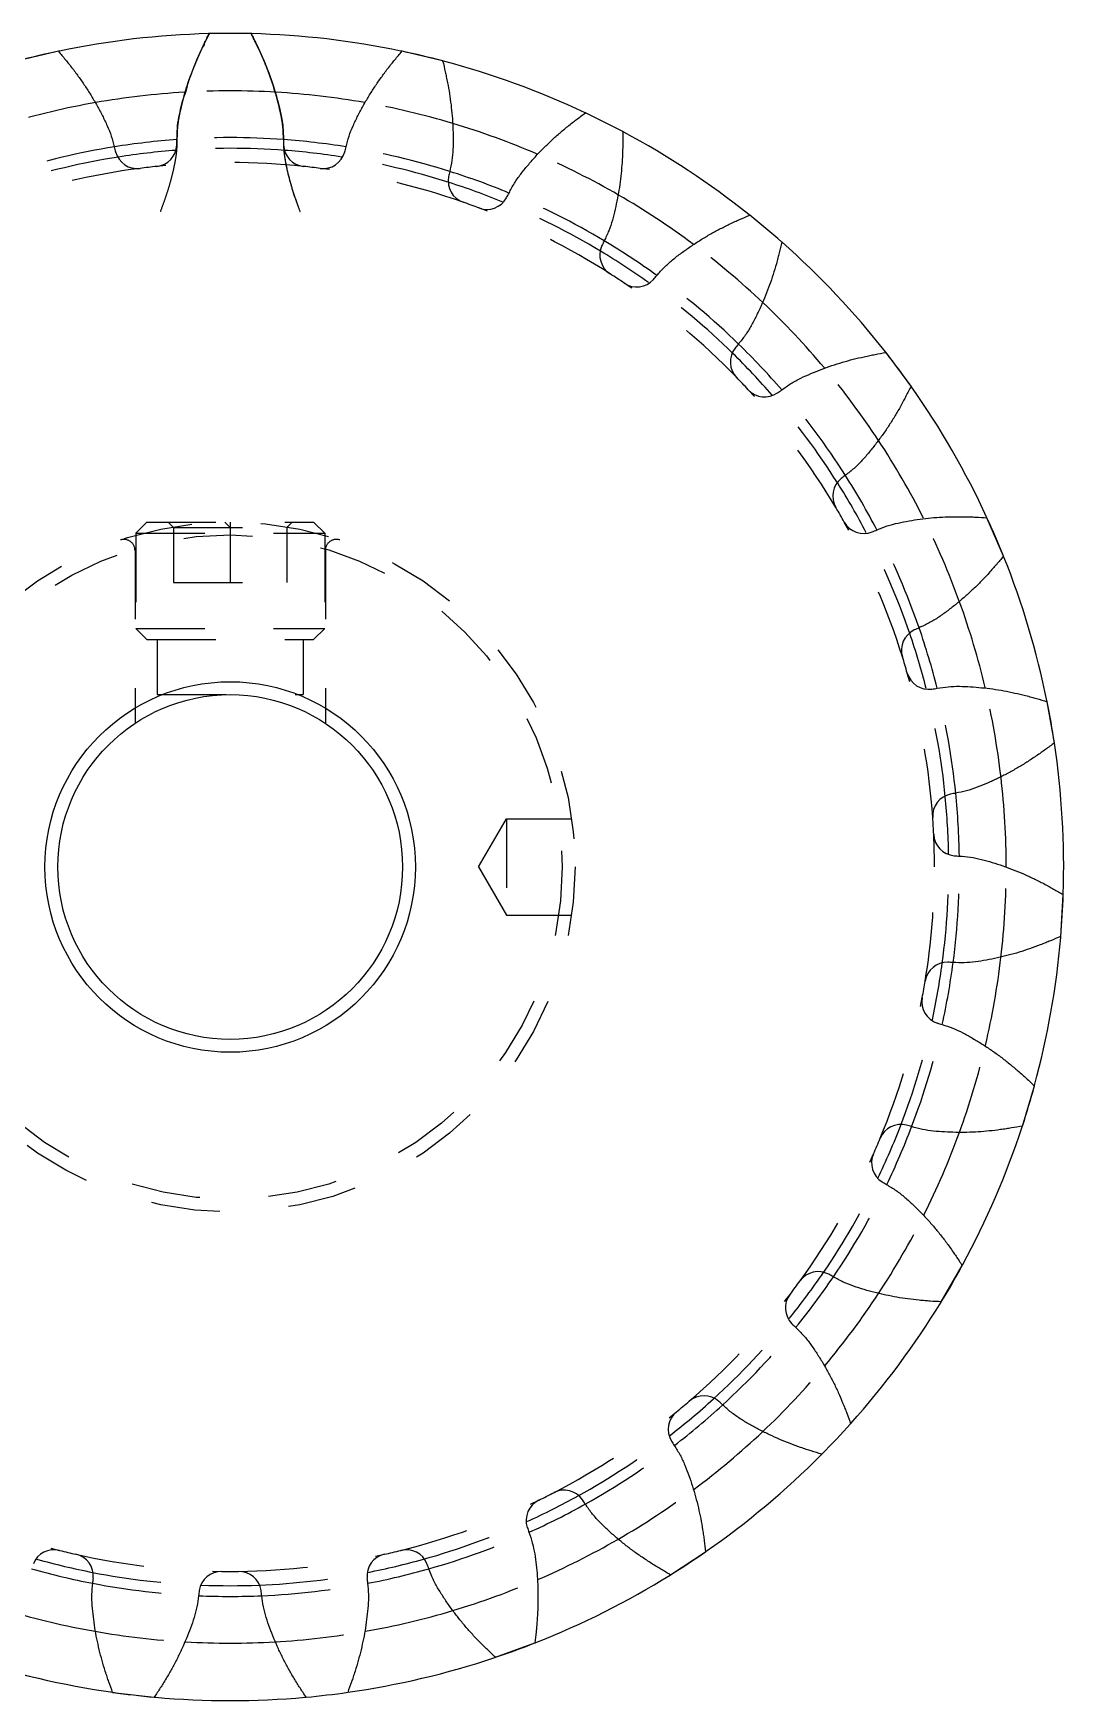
# Model space of a CAD drawing. Header units: inches. Extents: x 0.9 to 97.5, y -1.2 to 16.7.
# Drawn here: x 16.101 to 17.595, y 7.584 to 10.001 of the extents above; entities that cross this region are included whole.
import ezdxf

# ---------------------------------------------------------------- set-up
doc = ezdxf.new("R2010")
doc.units = ezdxf.units.IN
doc.header["$MEASUREMENT"] = 0
doc.linetypes.add('HIDDEN', pattern=[0.2, 0.1, -0.1])
doc.layers.add('DEFAULT_2', color=8, linetype='HIDDEN')

msp = doc.modelspace()

# ---------------------------------------------------------------- linework, layer by layer
at = {"color": 7, "linetype": 'Continuous'}
for p, q in [((16.1374, 9.9747), (16.0784, 9.9607)), ((16.6945, 9.9607), (16.6355, 9.9747)), ((16.9557, 9.8582), (16.9015, 9.8854)), ((17.3735, 9.4893), (17.3373, 9.538)), ((17.5076, 9.2429), (17.4836, 9.2986)), ((17.5813, 8.9722), (17.5708, 9.0319)), ((17.5906, 8.6918), (17.5941, 8.7523)), ((17.535, 8.4168), (17.5524, 8.4749)), ((17.4174, 8.1621), (17.4477, 8.2146)), ((17.0249, 7.7664), (17.0756, 7.7997)), ((16.7711, 7.6468), (16.8281, 7.6676)), ((16.2161, 7.596), (16.2763, 7.589))]:
    msp.add_line(p, q, dxfattribs=at)
for radius in [0.2685, 0.2498]:
    msp.add_circle((16.3865, 8.7923), radius, dxfattribs=at)
at = {"color": 40, "linetype": 'Continuous'}
for radius, start, end in [(1.2083, 91.4878, 101.8174), (1.2083, 78.1826, 88.5122), (1.2083, 64.7929, 75.1827), (1.125, 93.3781, 99.9753), (1.125, 80.0255, 86.6227), (1.125, 66.688, 73.3341), (1.0572, 94.1866, 99.1309), (1.0572, 80.8691, 85.8134), (1.2083, 51.5066, 61.8158), (1.0417, 94.3376, 98.934), (1.0417, 81.066, 85.6624), (1.0572, 67.5236, 72.4658), (1.0417, 67.6901, 72.2698), (1.125, 53.3781, 59.964), (1.0572, 54.2022, 59.1392), (1.2083, 38.1735, 48.5409), (1.0417, 54.3953, 58.9682), (1.125, 40.0101, 46.6285), (1.0572, 40.8609, 45.8021), (1.0417, 41.0416, 45.6115), (1.2083, 24.7707, 35.1644), (1.125, 26.7023, 33.3296), (1.0572, 27.533, 32.467), (1.0417, 27.7175, 32.2825), (1.2083, 11.5162, 21.8225), (1.125, 13.3729, 19.9572), (1.0572, 14.1979, 19.1391), (1.0417, 14.3885, 18.9584), (1.2083, 358.1574, 8.5499), (1.125, 0, 6.6405), (1.0417, 1.0318, 5.6047), (1.0572, 0.8608, 5.7977), (1.2083, 344.8127, 355.1529), (1.0417, 347.7302, 352.3099), (1.0572, 347.5341, 352.4764), (1.125, 346.7102, 353.3133), (1.0417, 334.3376, 338.934), (1.0572, 334.1866, 339.1309), (1.2083, 331.5173, 341.8382), (1.125, 333.363, 339.9555), (1.0417, 321.066, 325.6624), (1.0572, 320.8691, 325.8134), (1.125, 320.0149, 326.6595), (1.2083, 318.135, 328.5235), (1.0417, 307.6901, 312.2698), (1.0572, 307.5236, 312.4658), (1.125, 306.7121, 313.3006), (1.2083, 304.8347, 315.1488), (1.0417, 294.3953, 298.9682), (1.0572, 294.2022, 299.1392), (1.125, 293.349, 299.9592), (1.0417, 254.3885, 258.9584), (1.0417, 281.0416, 285.6115), (1.0572, 254.1979, 259.1391), (1.0572, 280.8609, 285.8021), (1.2083, 291.5106, 301.8635), (1.0572, 267.533, 272.467), (1.0417, 267.7175, 272.2825), (1.125, 253.3313, 259.9691), (1.125, 280.0316, 286.6692), (1.125, 266.7085, 273.2923), (1.2083, 251.4968, 261.8959), (1.2083, 278.1041, 288.5031), (1.2083, 264.8473, 275.1527)]:
    msp.add_arc((16.3865, 8.7923), radius, start, end, dxfattribs=at)
at = {"color": 7, "linetype": 'Continuous'}
for centre, radius, start, end in [((16.3865, 8.7923), 1.2083, 88.5626, 91.4374), ((16.3865, 8.7923), 1.2083, 101.8959, 104.7707), ((16.3865, 8.7923), 1.2083, 75.2293, 78.1041), ((16.3865, 8.7923), 1.2083, 61.8959, 64.7707), ((16.2766, 9.8401), 0.0325, 275.984, 358.2873), ((16.4963, 9.8401), 0.0325, 181.7127, 264.016), ((16.2517, 9.8371), 0.0325, 195.046, 277.3493), ((16.5212, 9.8371), 0.0325, 262.6507, 344.954), ((16.3865, 8.7923), 1.021, 95.984, 97.3493), ((16.3865, 8.7923), 1.021, 82.6507, 84.016), ((16.7349, 9.7865), 0.0325, 168.3794, 250.6827), ((16.3865, 8.7923), 1.021, 69.3173, 70.6827), ((16.7585, 9.7779), 0.0325, 249.3173, 331.6206), ((16.3865, 8.7923), 1.2083, 48.5626, 51.4374), ((16.9548, 9.6793), 0.0325, 155.046, 237.3493), ((16.3865, 8.7923), 1.021, 55.984, 57.3493), ((16.9758, 9.6655), 0.0325, 235.984, 318.2873), ((17.1441, 9.5243), 0.0325, 141.7127, 224.016), ((16.3865, 8.7923), 1.2083, 35.2293, 38.1041), ((16.3865, 8.7923), 1.021, 42.6507, 44.016), ((17.1613, 9.5061), 0.0325, 222.6507, 304.954), ((17.2925, 9.3299), 0.0325, 128.3794, 210.6827), ((16.3865, 8.7923), 1.021, 29.3173, 30.6827), ((17.305, 9.3081), 0.0325, 209.3173, 291.6206), ((16.3865, 8.7923), 1.2083, 21.8959, 24.7707), ((17.392, 9.1064), 0.0325, 115.046, 197.3493), ((16.3865, 8.7923), 1.021, 15.984, 17.3493), ((17.3992, 9.0824), 0.0325, 195.984, 278.2873), ((16.3865, 8.7923), 1.2083, 8.5626, 11.4374), ((17.4374, 8.8661), 0.0325, 101.7127, 184.016), ((16.3865, 8.7923), 1.021, 2.6507, 4.016), ((17.4388, 8.841), 0.0325, 182.6507, 264.954), ((16.3865, 8.7923), 1.2083, 355.2293, 358.1041), ((17.4261, 8.6217), 0.0325, 88.3794, 170.6827), ((16.3865, 8.7923), 1.021, 349.3173, 350.6827), ((17.4217, 8.597), 0.0325, 169.3173, 251.6206), ((16.3865, 8.7923), 1.2083, 341.8959, 344.7707), ((17.3587, 8.3866), 0.0325, 75.046, 157.3493), ((16.3865, 8.7923), 1.021, 335.984, 337.3493), ((17.3488, 8.3635), 0.0325, 155.984, 238.2873), ((17.2389, 8.1733), 0.0325, 61.7127, 144.016), ((16.3865, 8.7923), 1.2083, 328.5626, 331.4374), ((17.2239, 8.1532), 0.0325, 142.6507, 224.954), ((16.3865, 8.7923), 1.021, 322.6507, 324.016), ((17.0732, 7.9934), 0.0325, 48.3794, 130.6827), ((17.054, 7.9773), 0.0325, 129.3173, 211.6206), ((16.3865, 8.7923), 1.021, 309.3173, 310.6827), ((16.3865, 8.7923), 1.2083, 315.2293, 318.1041), ((16.3865, 8.7923), 1.021, 295.984, 297.3493), ((16.8704, 7.8566), 0.0325, 35.046, 117.3493), ((16.848, 7.8453), 0.0325, 115.984, 198.2873), ((16.1313, 7.7702), 0.0325, 75.984, 158.2873), ((16.3865, 8.7923), 1.021, 255.984, 257.3493), ((16.1557, 7.7644), 0.0325, 355.046, 77.3493), ((16.6172, 7.7644), 0.0325, 102.6507, 184.954), ((16.3865, 8.7923), 1.021, 282.6507, 284.016), ((16.6416, 7.7702), 0.0325, 21.7127, 104.016), ((16.3865, 8.7923), 1.2083, 301.8959, 304.7707), ((16.3739, 7.7389), 0.0325, 89.3173, 171.6206), ((16.3865, 8.7923), 1.021, 269.3173, 270.6827), ((16.399, 7.7389), 0.0325, 8.3794, 90.6827), ((16.3865, 8.7923), 1.2083, 288.5626, 291.4374), ((16.3865, 8.7923), 1.2083, 261.8959, 264.7707), ((16.3865, 8.7923), 1.2083, 275.2293, 278.1041)]:
    msp.add_arc(centre, radius, start, end, dxfattribs=at)
for points, start_tangent, end_tangent in [([(16.3457, 9.9791), (16.3489, 9.9858), (16.3561, 10.0003)], (0.005028, 0.010682), (0.005449, 0.010474)), ([(16.4168, 10.0003), (16.424, 9.9858), (16.4272, 9.9791)], (0.005449, -0.010474), (0.005028, -0.010682)), ([(16.1374, 9.9747), (16.1478, 9.9623), (16.1525, 9.9565)], (0.007717, -0.008935), (0.007356, -0.009235)), ([(16.3091, 9.8391), (16.3093, 9.8466), (16.3099, 9.8628), (16.3121, 9.8789), (16.3156, 9.8947), (16.3197, 9.9103), (16.3244, 9.9258), (16.3297, 9.9412), (16.3356, 9.9562), (16.342, 9.9711), (16.3457, 9.9791)], (0.002181, 0.07294), (0.03107, 0.066007)), ([(16.4272, 9.9791), (16.4309, 9.9711), (16.4373, 9.9562), (16.4432, 9.9412), (16.4485, 9.9258), (16.4532, 9.9103), (16.4573, 9.8947), (16.4608, 9.8789), (16.463, 9.8628), (16.4636, 9.8466), (16.4638, 9.8391)], (0.03107, -0.066007), (0.002181, -0.07294)), ([(16.6204, 9.9565), (16.6251, 9.9623), (16.6355, 9.9747)], (0.007356, 0.009235), (0.007717, 0.008935)), ([(16.6945, 9.9607), (16.6983, 9.9449), (16.6998, 9.9377)], (0.002886, -0.011448), (0.002429, -0.011554)), ([(16.1525, 9.9565), (16.1579, 9.9496), (16.1675, 9.9366), (16.1768, 9.9233), (16.1854, 9.9096), (16.1936, 9.8956), (16.2012, 9.8813), (16.2082, 9.8667), (16.2141, 9.8516), (16.2184, 9.836), (16.2203, 9.8287)], (0.045455, -0.057062), (0.018943, -0.070471)), ([(16.5526, 9.8287), (16.5545, 9.836), (16.5588, 9.8516), (16.5647, 9.8667), (16.5717, 9.8813), (16.5793, 9.8956), (16.5875, 9.9096), (16.5961, 9.9233), (16.6054, 9.9366), (16.615, 9.9496), (16.6204, 9.9565)], (0.018943, 0.070471), (0.045455, 0.057062)), ([(16.6998, 9.9377), (16.7016, 9.9291), (16.7044, 9.9131), (16.7066, 9.8971), (16.7083, 9.881), (16.7093, 9.8648), (16.7096, 9.8486), (16.7094, 9.8324), (16.7078, 9.8163), (16.7047, 9.8004), (16.7031, 9.793)], (0.01501, -0.071393), (-0.014699, -0.071477)), ([(16.8826, 9.8712), (16.8885, 9.8757), (16.9015, 9.8854)], (0.009288, 0.007289), (0.00957, 0.006914)), ([(16.7871, 9.7625), (16.7907, 9.7691), (16.7985, 9.7833), (16.8077, 9.7966), (16.8179, 9.8092), (16.8285, 9.8214), (16.8397, 9.8331), (16.8513, 9.8444), (16.8633, 9.8553), (16.8758, 9.8657), (16.8826, 9.8712)], (0.034684, 0.064203), (0.057389, 0.045042)), ([(16.9557, 9.8582), (16.9557, 9.842), (16.9555, 9.8346)], (0.000169, -0.011805), (-0.000301, -0.011803)), ([(16.9555, 9.8346), (16.9553, 9.8258), (16.9543, 9.8096), (16.9528, 9.7935), (16.9507, 9.7774), (16.9479, 9.7615), (16.9445, 9.7456), (16.9405, 9.7299), (16.9353, 9.7146), (16.9286, 9.6998), (16.9254, 9.693)], (-0.001859, -0.07293), (-0.030786, -0.06616)), ([(17.0001, 9.6439), (17.005, 9.6496), (17.0159, 9.6616), (17.0279, 9.6724), (17.0407, 9.6823), (17.054, 9.6917), (17.0675, 9.7006), (17.0814, 9.7089), (17.0956, 9.7166), (17.1101, 9.7239), (17.1181, 9.7277)], (0.048556, 0.054473), (0.066229, 0.030593)), ([(17.1181, 9.7277), (17.1248, 9.7307), (17.1397, 9.7371)], (0.010718, 0.004951), (0.010906, 0.004521)), ([(17.1861, 9.6982), (17.1824, 9.6824), (17.1806, 9.6752)], (-0.002558, -0.011526), (-0.003015, -0.011415)), ([(17.1806, 9.6752), (17.1783, 9.6667), (17.1736, 9.6512), (17.1684, 9.6359), (17.1626, 9.6207), (17.1563, 9.6058), (17.1493, 9.5912), (17.1418, 9.5769), (17.1332, 9.5631), (17.1233, 9.5503), (17.1186, 9.5445)], (-0.018627, -0.070536), (-0.045214, -0.057277)), ([(17.1799, 9.4794), (17.1861, 9.4838), (17.1994, 9.493), (17.2136, 9.5008), (17.2284, 9.5074), (17.2434, 9.5135), (17.2586, 9.519), (17.2741, 9.5239), (17.2897, 9.5282), (17.3055, 9.5319), (17.314, 9.5337)], (0.059809, 0.041807), (0.071499, 0.014494)), ([(17.314, 9.5337), (17.3213, 9.5352), (17.3373, 9.538)], (0.011571, 0.002346), (0.011655, 0.001884)), ([(17.3735, 9.4893), (17.3662, 9.4748), (17.3628, 9.4683)], (-0.005147, -0.010625), (-0.005566, -0.010412)), ([(17.3628, 9.4683), (17.3586, 9.4606), (17.3505, 9.4465), (17.3419, 9.4328), (17.3328, 9.4194), (17.3231, 9.4064), (17.313, 9.3937), (17.3024, 9.3815), (17.2909, 9.3701), (17.2783, 9.36), (17.2723, 9.3554)], (-0.034392, -0.064339), (-0.057205, -0.045306)), ([(17.317, 9.2779), (17.324, 9.2808), (17.3391, 9.2866), (17.3547, 9.2909), (17.3706, 9.294), (17.3866, 9.2965), (17.4027, 9.2983), (17.4189, 9.2995), (17.435, 9.3), (17.4512, 9.3), (17.46, 9.2998)], (0.067839, 0.026887), (0.072915, -0.002385)), ([(17.46, 9.2998), (17.4674, 9.2995), (17.4836, 9.2986)], (0.0118, -0.000386), (0.011775, -0.000855)), ([(17.5076, 9.2429), (17.4972, 9.2305), (17.4923, 9.2249)], (-0.007459, -0.009151), (-0.007817, -0.008848)), ([(17.4923, 9.2249), (17.4865, 9.2184), (17.4754, 9.2066), (17.4638, 9.1952), (17.4519, 9.1843), (17.4395, 9.1738), (17.4267, 9.1638), (17.4136, 9.1544), (17.3997, 9.146), (17.3851, 9.139), (17.3783, 9.1359)], (-0.048302, -0.054673), (-0.066111, -0.030893)), ([(17.4039, 9.0502), (17.4114, 9.0514), (17.4274, 9.0536), (17.4436, 9.0542), (17.4598, 9.0535), (17.4759, 9.0522), (17.492, 9.0503), (17.508, 9.0477), (17.5239, 9.0445), (17.5396, 9.0408), (17.5481, 9.0386)], (0.072211, 0.010518), (0.070399, -0.019136)), ([(17.5481, 9.0386), (17.5553, 9.0366), (17.5708, 9.0319)], (0.011393, -0.003097), (0.011261, -0.003547)), ([(17.5813, 8.9722), (17.5683, 8.9625), (17.5623, 8.9582)], (-0.009368, -0.007185), (-0.009647, -0.006807)), ([(17.5623, 8.9582), (17.5551, 8.9532), (17.5416, 8.9443), (17.5277, 8.9359), (17.5136, 8.928), (17.4991, 8.9207), (17.4844, 8.9139), (17.4694, 8.9078), (17.454, 8.9028), (17.4382, 8.8994), (17.4308, 8.8979)], (-0.059609, -0.04206), (-0.071453, -0.014814)), ([(17.436, 8.8086), (17.4435, 8.8081), (17.4596, 8.8065), (17.4755, 8.8033), (17.4911, 8.799), (17.5065, 8.794), (17.5217, 8.7884), (17.5367, 8.7822), (17.5514, 8.7754), (17.5659, 8.7682), (17.5736, 8.764)], (0.07269, -0.006418), (0.064089, -0.034855)), ([(17.5736, 8.764), (17.5801, 8.7604), (17.5941, 8.7523)], (0.010372, -0.005641), (0.010139, -0.006048)), ([(17.5689, 8.6826), (17.5607, 8.6794), (17.5455, 8.6738), (17.5301, 8.6688), (17.5145, 8.6644), (17.4987, 8.6606), (17.4828, 8.6574), (17.4668, 8.6549), (17.4507, 8.6536), (17.4345, 8.6539), (17.427, 8.6542)], (-0.067702, -0.02718), (-0.072943, 0.002064)), ([(17.5906, 8.6918), (17.5757, 8.6854), (17.5689, 8.6826)], (-0.010773, -0.00483), (-0.010957, -0.004399)), ([(17.4114, 8.5662), (17.4186, 8.5639), (17.434, 8.5586), (17.4487, 8.5519), (17.4628, 8.544), (17.4767, 8.5356), (17.4902, 8.5267), (17.5033, 8.5172), (17.5161, 8.5072), (17.5285, 8.4968), (17.5351, 8.491)], (0.06925, -0.023009), (0.054323, -0.048696)), ([(17.5351, 8.491), (17.5406, 8.486), (17.5524, 8.4749)], (0.008791, -0.007881), (0.008471, -0.008224)), ([(17.5117, 8.4128), (17.503, 8.4116), (17.4869, 8.4097), (17.4708, 8.4084), (17.4546, 8.4077), (17.4384, 8.4077), (17.4222, 8.4082), (17.406, 8.4095), (17.39, 8.4119), (17.3744, 8.416), (17.3671, 8.418)], (-0.072145, -0.010834), (-0.070501, 0.01883)), ([(17.535, 8.4168), (17.519, 8.414), (17.5117, 8.4128)], (-0.011596, -0.002216), (-0.011676, -0.001753)), ([(17.3317, 8.3359), (17.3381, 8.332), (17.3518, 8.3234), (17.3646, 8.3134), (17.3766, 8.3025), (17.3881, 8.2911), (17.3992, 8.2793), (17.4098, 8.267), (17.4199, 8.2544), (17.4296, 8.2414), (17.4346, 8.2342)], (0.062077, -0.038359), (0.041629, -0.059911)), ([(17.4346, 8.2342), (17.4388, 8.2281), (17.4477, 8.2146)], (0.006737, -0.009696), (0.006346, -0.009955)), ([(17.3938, 8.1636), (17.3851, 8.1644), (17.369, 8.1662), (17.353, 8.1687), (17.3371, 8.1718), (17.3213, 8.1754), (17.3057, 8.1797), (17.2903, 8.1847), (17.2753, 8.1907), (17.2609, 8.1983), (17.2543, 8.2019)], (-0.072699, 0.006096), (-0.064258, 0.034581)), ([(17.4174, 8.1621), (17.4012, 8.163), (17.3938, 8.1636)], (-0.011795, 0.000518), (-0.011765, 0.000987)), ([(17.2009, 8.1302), (17.2063, 8.1249), (17.2177, 8.1134), (17.2278, 8.1007), (17.2369, 8.0874), (17.2455, 8.0736), (17.2536, 8.0596), (17.2611, 8.0452), (17.268, 8.0306), (17.2744, 8.0157), (17.2777, 8.0075)], (0.051558, -0.051641), (0.02669, -0.067896)), ([(17.2217, 7.9482), (17.2134, 7.951), (17.1981, 7.9565), (17.1831, 7.9626), (17.1684, 7.9693), (17.1539, 7.9765), (17.1397, 7.9842), (17.1258, 7.9926), (17.1126, 8.002), (17.1004, 8.0126), (17.0948, 8.0177)], (-0.069333, 0.022697), (-0.054551, 0.048468)), ([(17.2777, 8.0075), (17.2804, 8.0006), (17.2859, 7.9854)], (0.004319, -0.010988), (0.003879, -0.011151)), ([(17.0263, 7.9602), (17.0303, 7.9538), (17.0387, 7.94), (17.0456, 7.9253), (17.0514, 7.9102), (17.0566, 7.8949), (17.0612, 7.8793), (17.0652, 7.8636), (17.0686, 7.8478), (17.0714, 7.8318), (17.0727, 7.8232)], (0.038259, -0.062139), (0.010313, -0.072221)), ([(17.2443, 7.9413), (17.2288, 7.9459), (17.2217, 7.9482)], (-0.011357, 0.003224), (-0.011221, 0.003673)), ([(17.0045, 7.7783), (16.9971, 7.783), (16.9835, 7.7919), (16.9703, 7.8012), (16.9575, 7.8111), (16.945, 7.8215), (16.933, 7.8323), (16.9214, 7.8437), (16.9107, 7.8558), (16.9013, 7.869), (16.8971, 7.8752)], (-0.06223, 0.038075), (-0.041903, 0.059742)), ([(16.8172, 7.8351), (16.8196, 7.828), (16.8245, 7.8125), (16.8279, 7.7967), (16.8301, 7.7806), (16.8316, 7.7645), (16.8325, 7.7483), (16.8327, 7.7321), (16.8324, 7.716), (16.8314, 7.6998), (16.8307, 7.691)], (0.022897, -0.069287), (-0.006621, -0.072653)), ([(17.0727, 7.8232), (17.0737, 7.8158), (17.0756, 7.7997)], (0.001669, -0.011688), (0.001203, -0.011745)), ([(16.754, 7.6631), (16.7478, 7.6694), (16.7367, 7.6811), (16.726, 7.6933), (16.7158, 7.7059), (16.7061, 7.7188), (16.6969, 7.7322), (16.6882, 7.7459), (16.6806, 7.7602), (16.6745, 7.7751), (16.6718, 7.7822)], (-0.051772, 0.0514), (-0.026996, 0.067795)), ([(16.2081, 7.6183), (16.2054, 7.6266), (16.2008, 7.6421), (16.1967, 7.6578), (16.1932, 7.6736), (16.1903, 7.6896), (16.1881, 7.7056), (16.1865, 7.7217), (16.1861, 7.7379), (16.1874, 7.7541), (16.1881, 7.7616)], (-0.023197, 0.069168), (0.006302, 0.0727)), ([(16.5848, 7.7616), (16.5855, 7.7541), (16.5868, 7.7379), (16.5864, 7.7217), (16.5848, 7.7056), (16.5826, 7.6896), (16.5797, 7.6736), (16.5762, 7.6578), (16.5721, 7.6421), (16.5675, 7.6266), (16.5648, 7.6183)], (0.006302, -0.0727), (-0.023197, -0.069168)), ([(17.0249, 7.7664), (17.0109, 7.7745), (17.0045, 7.7783)], (-0.010308, 0.005756), (-0.010071, 0.006162)), ([(16.3417, 7.7436), (16.3407, 7.7361), (16.3382, 7.7201), (16.3341, 7.7045), (16.3289, 7.6891), (16.323, 7.6741), (16.3165, 7.6592), (16.3095, 7.6446), (16.3019, 7.6303), (16.2938, 7.6163), (16.2892, 7.6088)], (-0.010634, -0.072194), (-0.038523, -0.061953)), ([(16.4837, 7.6088), (16.4791, 7.6163), (16.471, 7.6303), (16.4634, 7.6446), (16.4564, 7.6592), (16.4499, 7.6741), (16.444, 7.6891), (16.4388, 7.7045), (16.4347, 7.7201), (16.4322, 7.7361), (16.4312, 7.7436)], (-0.038523, 0.061953), (-0.010634, 0.072194)), ([(16.8307, 7.691), (16.83, 7.6836), (16.8281, 7.6676)], (-0.001071, -0.011758), (-0.001538, -0.011705)), ([(16.7711, 7.6468), (16.7593, 7.6579), (16.754, 7.6631)], (-0.008702, 0.007978), (-0.008379, 0.008318)), ([(16.2161, 7.596), (16.2106, 7.6112), (16.2081, 7.6183)], (-0.004196, 0.011035), (-0.003754, 0.011194)), ([(16.5648, 7.6183), (16.5623, 7.6112), (16.5568, 7.596)], (-0.003754, -0.011194), (-0.004196, -0.011035)), ([(16.2892, 7.6088), (16.2852, 7.6025), (16.2763, 7.589)], (-0.006234, -0.010026), (-0.006628, -0.00977)), ([(16.4966, 7.589), (16.4877, 7.6025), (16.4837, 7.6088)], (-0.006628, 0.00977), (-0.006234, 0.010026))]:
    msp.add_spline(points, degree=3, dxfattribs=dict(at, start_tangent=start_tangent, end_tangent=end_tangent))
at = {"layer": 'DEFAULT_2', "color": 8, "linetype": 'HIDDEN'}
for p, q in [((16.2655, 9.2923), (16.2495, 9.2763)), ((16.2655, 9.2923), (16.5075, 9.2923)), ((16.2965, 9.2923), (16.3045, 9.2843)), ((16.3045, 9.2843), (16.3045, 9.2047)), ((16.3045, 9.2843), (16.4685, 9.2843)), ((16.3785, 9.2923), (16.3865, 9.2843)), ((16.3865, 9.2923), (16.3865, 9.2047)), ((16.4765, 9.2923), (16.4685, 9.2843)), ((16.4685, 9.2843), (16.4685, 9.2047)), ((16.5075, 9.2923), (16.5235, 9.2763)), ((16.2495, 9.2763), (16.2495, 9.1381)), ((16.2495, 9.2763), (16.5235, 9.2763)), ((16.5235, 9.2763), (16.5235, 9.1381)), ((16.2485, 9.2514), (16.2485, 9.0006)), ((16.5245, 9.2514), (16.5245, 9.0006)), ((16.3045, 9.2047), (16.4685, 9.2047)), ((16.2495, 9.1381), (16.2655, 9.1221)), ((16.2495, 9.1381), (16.5235, 9.1381)), ((16.5235, 9.1381), (16.5075, 9.1221)), ((16.2655, 9.1221), (16.5075, 9.1221)), ((16.2805, 9.1221), (16.2805, 9.0421)), ((16.4925, 9.1221), (16.4925, 9.0421)), ((16.2805, 9.0421), (16.4925, 9.0421)), ((16.7465, 8.7923), (16.7869, 8.8623)), ((16.7869, 8.8623), (16.8815, 8.8623)), ((16.7869, 8.8623), (16.7869, 8.7223)), ((16.7465, 8.7923), (16.7869, 8.7223)), ((16.7869, 8.7223), (16.8815, 8.7223))]:
    msp.add_line(p, q, dxfattribs=at)
for radius in [0.5, 0.4813]:
    msp.add_circle((16.3865, 8.7923), radius, dxfattribs=at)
for centre, radius, start, end in [((16.3865, 8.7923), 1.2083, 91.4374, 91.4878), ((16.3865, 8.7923), 1.2083, 88.5122, 88.5626), ((16.3865, 8.7923), 1.2083, 101.8174, 101.8959), ((16.3865, 8.7923), 1.2083, 78.1041, 78.1826), ((16.3865, 8.7923), 1.2083, 75.1827, 75.2293), ((16.3865, 8.7923), 1.125, 86.6227, 93.3781), ((16.3865, 8.7923), 1.125, 99.9753, 106.6664), ((16.3865, 8.7923), 1.125, 73.3341, 80.0255), ((16.3865, 8.7923), 1.2083, 64.7707, 64.7929), ((16.3865, 8.7923), 1.0572, 99.1309, 107.5341), ((16.3865, 8.7923), 1.0572, 85.8134, 94.1866), ((16.3865, 8.7923), 1.0572, 72.4658, 80.8691), ((16.3865, 8.7923), 1.2083, 61.8158, 61.8959), ((16.3865, 8.7923), 1.0417, 98.934, 107.7302), ((16.3865, 8.7923), 1.021, 84.016, 95.984), ((16.3865, 8.7923), 1.0417, 85.6624, 94.3376), ((16.3865, 8.7923), 1.0417, 72.2698, 81.066), ((16.3865, 8.7923), 1.125, 59.964, 66.688), ((16.3865, 8.7923), 1.021, 97.3493, 109.3173), ((16.3865, 8.7923), 1.021, 70.6827, 82.6507), ((16.3865, 8.7923), 1.0572, 59.1392, 67.5236), ((16.3865, 8.7923), 1.021, 57.3493, 69.3173), ((16.3865, 8.7923), 1.0417, 58.9682, 67.6901), ((16.3865, 8.7923), 1.2083, 51.4374, 51.5066), ((16.3865, 8.7923), 1.125, 46.6285, 53.3781), ((16.3865, 8.7923), 1.2083, 48.5409, 48.5626), ((16.3865, 8.7923), 1.0572, 45.8021, 54.2022), ((16.3865, 8.7923), 1.021, 44.016, 55.984), ((16.3865, 8.7923), 1.0417, 45.6115, 54.3953), ((16.3865, 8.7923), 1.2083, 38.1041, 38.1735), ((16.3865, 8.7923), 1.125, 33.3296, 40.0101), ((16.3865, 8.7923), 1.021, 30.6827, 42.6507), ((16.3865, 8.7923), 1.0417, 32.2825, 41.0416), ((16.3865, 8.7923), 1.0572, 32.467, 40.8609), ((16.3865, 8.7923), 1.2083, 35.1644, 35.2293), ((16.3865, 8.7923), 1.021, 17.3493, 29.3173), ((16.3865, 8.7923), 1.0572, 19.1391, 27.533), ((16.3865, 8.7923), 1.125, 19.9572, 26.7023), ((16.2325, 9.2511), 0.016, 0, 108.5191), ((16.5404, 9.2511), 0.016, 71.4811, 180), ((16.3865, 8.7923), 1.0417, 18.9584, 27.7175), ((16.3865, 8.7923), 1.2083, 21.8225, 21.8959), ((16.3865, 8.7923), 1.021, 4.016, 15.984), ((16.3865, 8.7923), 1.0417, 5.6047, 14.3885), ((16.3865, 8.7923), 1.0572, 5.7977, 14.1979), ((16.3865, 8.7923), 1.125, 6.6405, 13.3729), ((16.3865, 8.7923), 1.2083, 11.4374, 11.5162), ((16.3865, 8.7923), 1.2083, 8.5499, 8.5626), ((16.3865, 8.7923), 1.021, 0, 2.6507), ((16.3865, 8.7923), 1.0417, 352.3099, 1.0318), ((16.3865, 8.7923), 1.0572, 352.4764, 0.8608), ((16.3865, 8.7923), 1.021, 350.6827, 0), ((16.3865, 8.7923), 1.125, 353.3133, 0), ((16.3865, 8.7923), 1.2083, 358.1041, 358.1574), ((16.3865, 8.7923), 1.2083, 355.1529, 355.2293), ((16.3865, 8.7923), 1.021, 337.3493, 349.3173), ((16.3865, 8.7923), 1.0417, 338.934, 347.7302), ((16.3865, 8.7923), 1.0572, 339.1309, 347.5341), ((16.3865, 8.7923), 1.125, 339.9555, 346.7102), ((16.3865, 8.7923), 1.2083, 344.7707, 344.8127), ((16.3865, 8.7923), 1.2083, 341.8382, 341.8959), ((16.3865, 8.7923), 1.021, 324.016, 335.984), ((16.3865, 8.7923), 1.0417, 325.6624, 334.3376), ((16.3865, 8.7923), 1.0572, 325.8134, 334.1866), ((16.3865, 8.7923), 1.125, 326.6595, 333.363), ((16.3865, 8.7923), 1.2083, 331.4374, 331.5173), ((16.3865, 8.7923), 1.021, 310.6827, 322.6507), ((16.3865, 8.7923), 1.2083, 328.5235, 328.5626), ((16.3865, 8.7923), 1.0417, 312.2698, 321.066), ((16.3865, 8.7923), 1.0572, 312.4658, 320.8691), ((16.3865, 8.7923), 1.125, 313.3006, 320.0149), ((16.3865, 8.7923), 1.021, 297.3493, 309.3173), ((16.3865, 8.7923), 1.2083, 318.1041, 318.135), ((16.3865, 8.7923), 1.0417, 298.9682, 307.6901), ((16.3865, 8.7923), 1.0572, 299.1392, 307.5236), ((16.3865, 8.7923), 1.2083, 315.1488, 315.2293), ((16.3865, 8.7923), 1.125, 299.9592, 306.7121), ((16.3865, 8.7923), 1.021, 244.016, 255.984), ((16.3865, 8.7923), 1.021, 284.016, 295.984), ((16.3865, 8.7923), 1.0417, 245.6047, 254.3885), ((16.3865, 8.7923), 1.0417, 285.6115, 294.3953), ((16.3865, 8.7923), 1.0572, 285.8021, 294.2022), ((16.3865, 8.7923), 1.021, 257.3493, 269.3173), ((16.3865, 8.7923), 1.021, 270.6827, 282.6507), ((16.3865, 8.7923), 1.2083, 304.7707, 304.8347), ((16.3865, 8.7923), 1.0417, 258.9584, 267.7175), ((16.3865, 8.7923), 1.0417, 272.2825, 281.0416), ((16.3865, 8.7923), 1.125, 286.6692, 293.349), ((16.3865, 8.7923), 1.2083, 301.8635, 301.8959), ((16.3865, 8.7923), 1.0572, 259.1391, 267.533), ((16.3865, 8.7923), 1.0572, 272.467, 280.8609), ((16.3865, 8.7923), 1.125, 259.9691, 266.7085), ((16.3865, 8.7923), 1.125, 273.2923, 280.0316), ((16.3865, 8.7923), 1.2083, 291.4374, 291.5106), ((16.3865, 8.7923), 1.2083, 288.5031, 288.5626), ((16.3865, 8.7923), 1.2083, 264.7707, 264.8473), ((16.3865, 8.7923), 1.2083, 275.1527, 275.2293)]:
    msp.add_arc(centre, radius, start, end, dxfattribs=at)
for points, start_tangent, end_tangent in [([(16.3489, 9.986, 0.25), (16.3489, 9.9858, 0.25), (16.3456, 9.979, 0.25)], (-0.00169, -0.003469), (-0.001643, -0.003491)), ([(16.3518, 9.9918, 0.25), (16.3489, 9.986, 0.25)], (-0.001464, -0.002922), (-0.001431, -0.002938)), ([(16.3521, 9.9923, 0.25), (16.3518, 9.9918, 0.25)], (-0.000116, -0.000231), (-0.000116, -0.000231)), ([(16.3539, 9.9959, 0.25), (16.3521, 9.9923, 0.25)], (-0.00093, -0.001823), (-0.000918, -0.001829)), ([(16.3544, 9.9969, 0.25), (16.3539, 9.9959, 0.25)], (-0.000253, -0.000493), (-0.000252, -0.000494)), ([(16.3551, 9.9983, 0.25), (16.3544, 9.9969, 0.25)], (-0.000364, -0.000705), (-0.000362, -0.000706)), ([(16.3561, 10.0003, 0.25), (16.3551, 9.9983, 0.25)], (-0.0005, -0.000962), (-0.000497, -0.000964)), ([(16.4168, 10.0003, 0.25), (16.4179, 9.998, 0.25)], (0.000585, -0.001125), (0.000581, -0.001127)), ([(16.4168, 10.0003, 0.25), (16.4186, 9.9968, 0.25)], (0.000904, -0.001733), (0.000888, -0.001731)), ([(16.4186, 9.9968, 0.25), (16.4168, 10.0003, 0.25)], (-0.000888, 0.001731), (-0.000904, 0.001733)), ([(16.4179, 9.998, 0.25), (16.4183, 9.9972, 0.25)], (0.000209, -0.000406), (0.000209, -0.000407)), ([(16.4183, 9.9972, 0.25), (16.4188, 9.9962, 0.25)], (0.000245, -0.000477), (0.000244, -0.000477)), ([(16.4186, 9.9968, 0.25), (16.4199, 9.9942, 0.25)], (0.000665, -0.001296), (0.000656, -0.001296)), ([(16.4199, 9.9942, 0.25), (16.4186, 9.9968, 0.25)], (-0.000656, 0.001296), (-0.000665, 0.001296)), ([(16.4188, 9.9962, 0.25), (16.42, 9.9939, 0.25)], (0.000593, -0.001161), (0.000588, -0.001163)), ([(16.4199, 9.9942, 0.25), (16.4204, 9.9931, 0.25)], (0.00027, -0.000534), (0.000269, -0.000533)), ([(16.4204, 9.9931, 0.25), (16.4199, 9.9942, 0.25)], (-0.000269, 0.000533), (-0.00027, 0.000534)), ([(16.42, 9.9939, 0.25), (16.4205, 9.9929, 0.25)], (0.000252, -0.000498), (0.000251, -0.000499)), ([(16.4204, 9.9931, 0.25), (16.422, 9.99, 0.25)], (0.000798, -0.001585), (0.000786, -0.001585)), ([(16.422, 9.99, 0.25), (16.4204, 9.9931, 0.25)], (-0.000786, 0.001585), (-0.000798, 0.001585)), ([(16.4205, 9.9929, 0.25), (16.4221, 9.9897, 0.25)], (0.000813, -0.001615), (0.000803, -0.00162)), ([(16.422, 9.99, 0.25), (16.4226, 9.9887, 0.25)], (0.000306, -0.000616), (0.000304, -0.000616)), ([(16.4226, 9.9887, 0.25), (16.422, 9.99, 0.25)], (-0.000304, 0.000616), (-0.000306, 0.000616)), ([(16.4221, 9.9897, 0.25), (16.4225, 9.989, 0.25)], (0.000166, -0.000335), (0.000166, -0.000335)), ([(16.4225, 9.989, 0.25), (16.424, 9.9858, 0.25), (16.4246, 9.9847, 0.25)], (0.001058, -0.00214), (0.00104, -0.002148)), ([(16.4226, 9.9887, 0.25), (16.4242, 9.9855, 0.25)], (0.000799, -0.00162), (0.000788, -0.001622)), ([(16.4242, 9.9855, 0.25), (16.4226, 9.9887, 0.25)], (-0.000788, 0.001622), (-0.000799, 0.00162)), ([(16.4242, 9.9855, 0.25), (16.425, 9.9839, 0.25)], (0.000397, -0.000817), (0.000394, -0.000818)), ([(16.425, 9.9839, 0.25), (16.4242, 9.9855, 0.25)], (-0.000394, 0.000818), (-0.000397, 0.000817)), ([(16.4246, 9.9847, 0.25), (16.425, 9.9839, 0.25)], (0.000205, -0.000422), (0.000204, -0.000423)), ([(16.425, 9.9839, 0.25), (16.4273, 9.979, 0.25)], (0.001173, -0.002433), (0.00115, -0.002444)), ([(16.425, 9.9839, 0.25), (16.4267, 9.9803, 0.25)], (0.000865, -0.001796), (0.000852, -0.001801)), ([(16.4267, 9.9803, 0.25), (16.425, 9.9839, 0.25)], (-0.000852, 0.001801), (-0.000865, 0.001796)), ([(16.3377, 9.9613, 0.25), (16.3356, 9.9562, 0.25), (16.3308, 9.9442, 0.25)], (-0.0036, -0.008463), (-0.003244, -0.008606)), ([(16.3456, 9.979, 0.25), (16.342, 9.9711, 0.25), (16.3377, 9.9613, 0.25)], (-0.004135, -0.00879), (-0.003802, -0.008939)), ([(16.4267, 9.9803, 0.25), (16.4271, 9.9793, 0.25), (16.4274, 9.9788, 0.25)], (0.000355, -0.00075), (0.000353, -0.000751)), ([(16.4274, 9.9788, 0.25), (16.4271, 9.9793, 0.25), (16.4267, 9.9803, 0.25)], (-0.000353, 0.000751), (-0.000355, 0.00075)), ([(16.4273, 9.979, 0.25), (16.4309, 9.9711, 0.25), (16.4353, 9.9611, 0.25)], (0.004168, -0.00886), (0.00383, -0.009012)), ([(16.4274, 9.9788, 0.25), (16.4352, 9.9614, 0.25)], (0.004023, -0.008561), (0.003749, -0.008809)), ([(16.4352, 9.9614, 0.25), (16.4274, 9.9788, 0.25)], (-0.003749, 0.008809), (-0.004023, 0.008561)), ([(16.4352, 9.9614, 0.25), (16.4357, 9.9602, 0.25)], (0.000257, -0.000603), (0.000256, -0.000605)), ([(16.4357, 9.9602, 0.25), (16.4352, 9.9614, 0.25)], (-0.000256, 0.000605), (-0.000257, 0.000603)), ([(16.4353, 9.9611, 0.25), (16.4373, 9.9562, 0.25), (16.4423, 9.9436, 0.25)], (0.003702, -0.008712), (0.003324, -0.008863)), ([(16.4357, 9.9602, 0.25), (16.4422, 9.9439, 0.25)], (0.003375, -0.007993), (0.003151, -0.008382)), ([(16.4422, 9.9439, 0.25), (16.4357, 9.9602, 0.25)], (-0.003151, 0.008382), (-0.003375, 0.007993)), ([(16.3308, 9.9442, 0.25), (16.3297, 9.9412, 0.25), (16.3248, 9.9271, 0.25)], (-0.003199, -0.008486), (-0.002831, -0.008616)), ([(16.4422, 9.9439, 0.25), (16.4427, 9.9426, 0.25)], (0.000245, -0.000652), (0.000244, -0.000655)), ([(16.4427, 9.9426, 0.25), (16.4422, 9.9439, 0.25)], (-0.000244, 0.000655), (-0.000245, 0.000652)), ([(16.4423, 9.9436, 0.25), (16.4432, 9.9412, 0.25), (16.4484, 9.9263, 0.25)], (0.003209, -0.008558), (0.002836, -0.008688)), ([(16.4427, 9.9426, 0.25), (16.4453, 9.9354, 0.25), (16.4484, 9.9263, 0.25)], (0.002942, -0.007905), (0.002737, -0.008388)), ([(16.4484, 9.9263, 0.25), (16.4453, 9.9354, 0.25), (16.4427, 9.9426, 0.25)], (-0.002737, 0.008388), (-0.002942, 0.007905)), ([(16.3196, 9.9101, 0.25), (16.3156, 9.8947, 0.25), (16.3151, 9.8926, 0.25)], (-0.002437, -0.008676), (-0.00208, -0.008768)), ([(16.3248, 9.9271, 0.25), (16.3244, 9.9258, 0.25), (16.3197, 9.9103, 0.25), (16.3196, 9.9101, 0.25)], (-0.002778, -0.008454), (-0.002407, -0.008567)), ([(16.4484, 9.9263, 0.25), (16.4485, 9.9258, 0.25), (16.4532, 9.9103, 0.25), (16.4536, 9.9092, 0.25)], (0.002769, -0.008483), (0.002394, -0.008596)), ([(16.4484, 9.9263, 0.25), (16.4532, 9.9104, 0.25)], (0.002522, -0.007731), (0.002311, -0.008189)), ([(16.4532, 9.9104, 0.25), (16.4484, 9.9263, 0.25)], (-0.002311, 0.008189), (-0.002522, 0.007731)), ([(16.4532, 9.9104, 0.25), (16.4538, 9.9085, 0.25)], (0.000263, -0.000932), (0.00026, -0.000938)), ([(16.4538, 9.9085, 0.25), (16.4532, 9.9104, 0.25)], (-0.00026, 0.000938), (-0.000263, 0.000932)), ([(16.4536, 9.9092, 0.25), (16.4573, 9.8947, 0.25), (16.458, 9.892, 0.25)], (0.002392, -0.008587), (0.002043, -0.008676)), ([(16.4538, 9.9085, 0.25), (16.4576, 9.8937, 0.25)], (0.001994, -0.007194), (0.001802, -0.007575)), ([(16.4576, 9.8937, 0.25), (16.4538, 9.9085, 0.25)], (-0.001802, 0.007575), (-0.001994, 0.007194)), ([(16.3151, 9.8926, 0.25), (16.3121, 9.8789, 0.25), (16.3114, 9.8749, 0.25)], (-0.002083, -0.008779), (-0.001493, -0.008907)), ([(16.4576, 9.8937, 0.25), (16.4583, 9.8905, 0.25)], (0.000382, -0.001604), (0.000372, -0.001622)), ([(16.4583, 9.8905, 0.25), (16.4576, 9.8937, 0.25)], (-0.000372, 0.001622), (-0.000382, 0.001604)), ([(16.458, 9.892, 0.25), (16.4608, 9.8789, 0.25), (16.4615, 9.8747, 0.25)], (0.002019, -0.008572), (0.001445, -0.008695)), ([(16.4583, 9.8905, 0.25), (16.4591, 9.8868, 0.25), (16.4615, 9.8749, 0.25)], (0.001728, -0.007527), (0.00137, -0.008229)), ([(16.4615, 9.8749, 0.25), (16.4591, 9.8868, 0.25), (16.4583, 9.8905, 0.25)], (-0.00137, 0.008229), (-0.001728, 0.007527)), ([(16.3114, 9.8749, 0.25), (16.3099, 9.8628, 0.25), (16.3095, 9.8569, 0.25)], (-0.001504, -0.008974), (-0.000384, -0.009081)), ([(16.4615, 9.8749, 0.25), (16.4616, 9.8742, 0.25)], (0.000059, -0.000354), (0.000058, -0.000356)), ([(16.4616, 9.8742, 0.25), (16.4615, 9.8749, 0.25)], (-0.000058, 0.000356), (-0.000059, 0.000354)), ([(16.4615, 9.8747, 0.25), (16.463, 9.8628, 0.25), (16.4634, 9.857, 0.25)], (0.001462, -0.008796), (0.000381, -0.008899)), ([(16.4616, 9.8742, 0.25), (16.4634, 9.8567, 0.25), (16.4636, 9.8466, 0.25)], (0.001935, -0.01193), (-0.000155, -0.016179)), ([(16.4636, 9.8466, 0.25), (16.4634, 9.8567, 0.25), (16.4616, 9.8742, 0.25)], (0.000155, 0.016179), (-0.001935, 0.01193)), ([(16.3091, 9.839, 0.25), (16.3086, 9.8304, 0.25), (16.3064, 9.8144, 0.25), (16.303, 9.7986, 0.25), (16.2989, 9.7829, 0.25), (16.2942, 9.7674, 0.25), (16.2888, 9.7521, 0.25), (16.283, 9.737, 0.25), (16.2765, 9.7221, 0.25), (16.2697, 9.7075, 0.25), (16.2624, 9.693, 0.25)], (-0.002324, -0.077177), (-0.035624, -0.068478)), ([(16.3092, 9.8436, 0.25), (16.3091, 9.8396, 0.25)], (-0.000036, -0.002034), (-0.000057, -0.002033)), ([(16.3091, 9.8396, 0.25), (16.3091, 9.839, 0.25)], (-0.000008, -0.000272), (-0.000008, -0.000272)), ([(16.3095, 9.8569, 0.25), (16.3093, 9.8466, 0.25), (16.3092, 9.8436, 0.25)], (-0.000279, -0.006609), (-0.000117, -0.00662)), ([(16.4634, 9.857, 0.25), (16.4636, 9.8466, 0.25), (16.4637, 9.8438, 0.25)], (0.000283, -0.006595), (0.000115, -0.006607)), ([(16.4636, 9.8466, 0.25), (16.4638, 9.8365, 0.25), (16.4681, 9.8065, 0.25), (16.482, 9.7578, 0.25), (16.5001, 9.7139, 0.25), (16.5105, 9.693, 0.25)], (-0.001203, -0.125831), (0.033427, -0.064128)), ([(16.4636, 9.8466, 0.25), (16.4638, 9.8365, 0.25), (16.4681, 9.8065, 0.25), (16.482, 9.7578, 0.25), (16.5001, 9.7139, 0.25), (16.5105, 9.693, 0.25)], (-0.001203, -0.125831), (0.033427, -0.064128)), ([(16.4637, 9.8438, 0.25), (16.4638, 9.8396, 0.25)], (0.000037, -0.002107), (0.000059, -0.002106)), ([(16.4638, 9.8396, 0.25), (16.4638, 9.839, 0.25)], (0.000008, -0.000267), (0.000008, -0.000267)), ([(16.4638, 9.839, 0.25), (16.4643, 9.8304, 0.25), (16.4665, 9.8144, 0.25), (16.47, 9.7986, 0.25), (16.474, 9.7829, 0.25), (16.4787, 9.7674, 0.25), (16.4841, 9.7521, 0.25), (16.4899, 9.737, 0.25), (16.4964, 9.7221, 0.25), (16.5032, 9.7075, 0.25), (16.5105, 9.693, 0.25)], (0.002324, -0.077177), (0.035624, -0.068478))]:
    msp.add_spline(points, degree=3, dxfattribs=dict(at, start_tangent=start_tangent, end_tangent=end_tangent))

doc.saveas('drawing.dxf')
